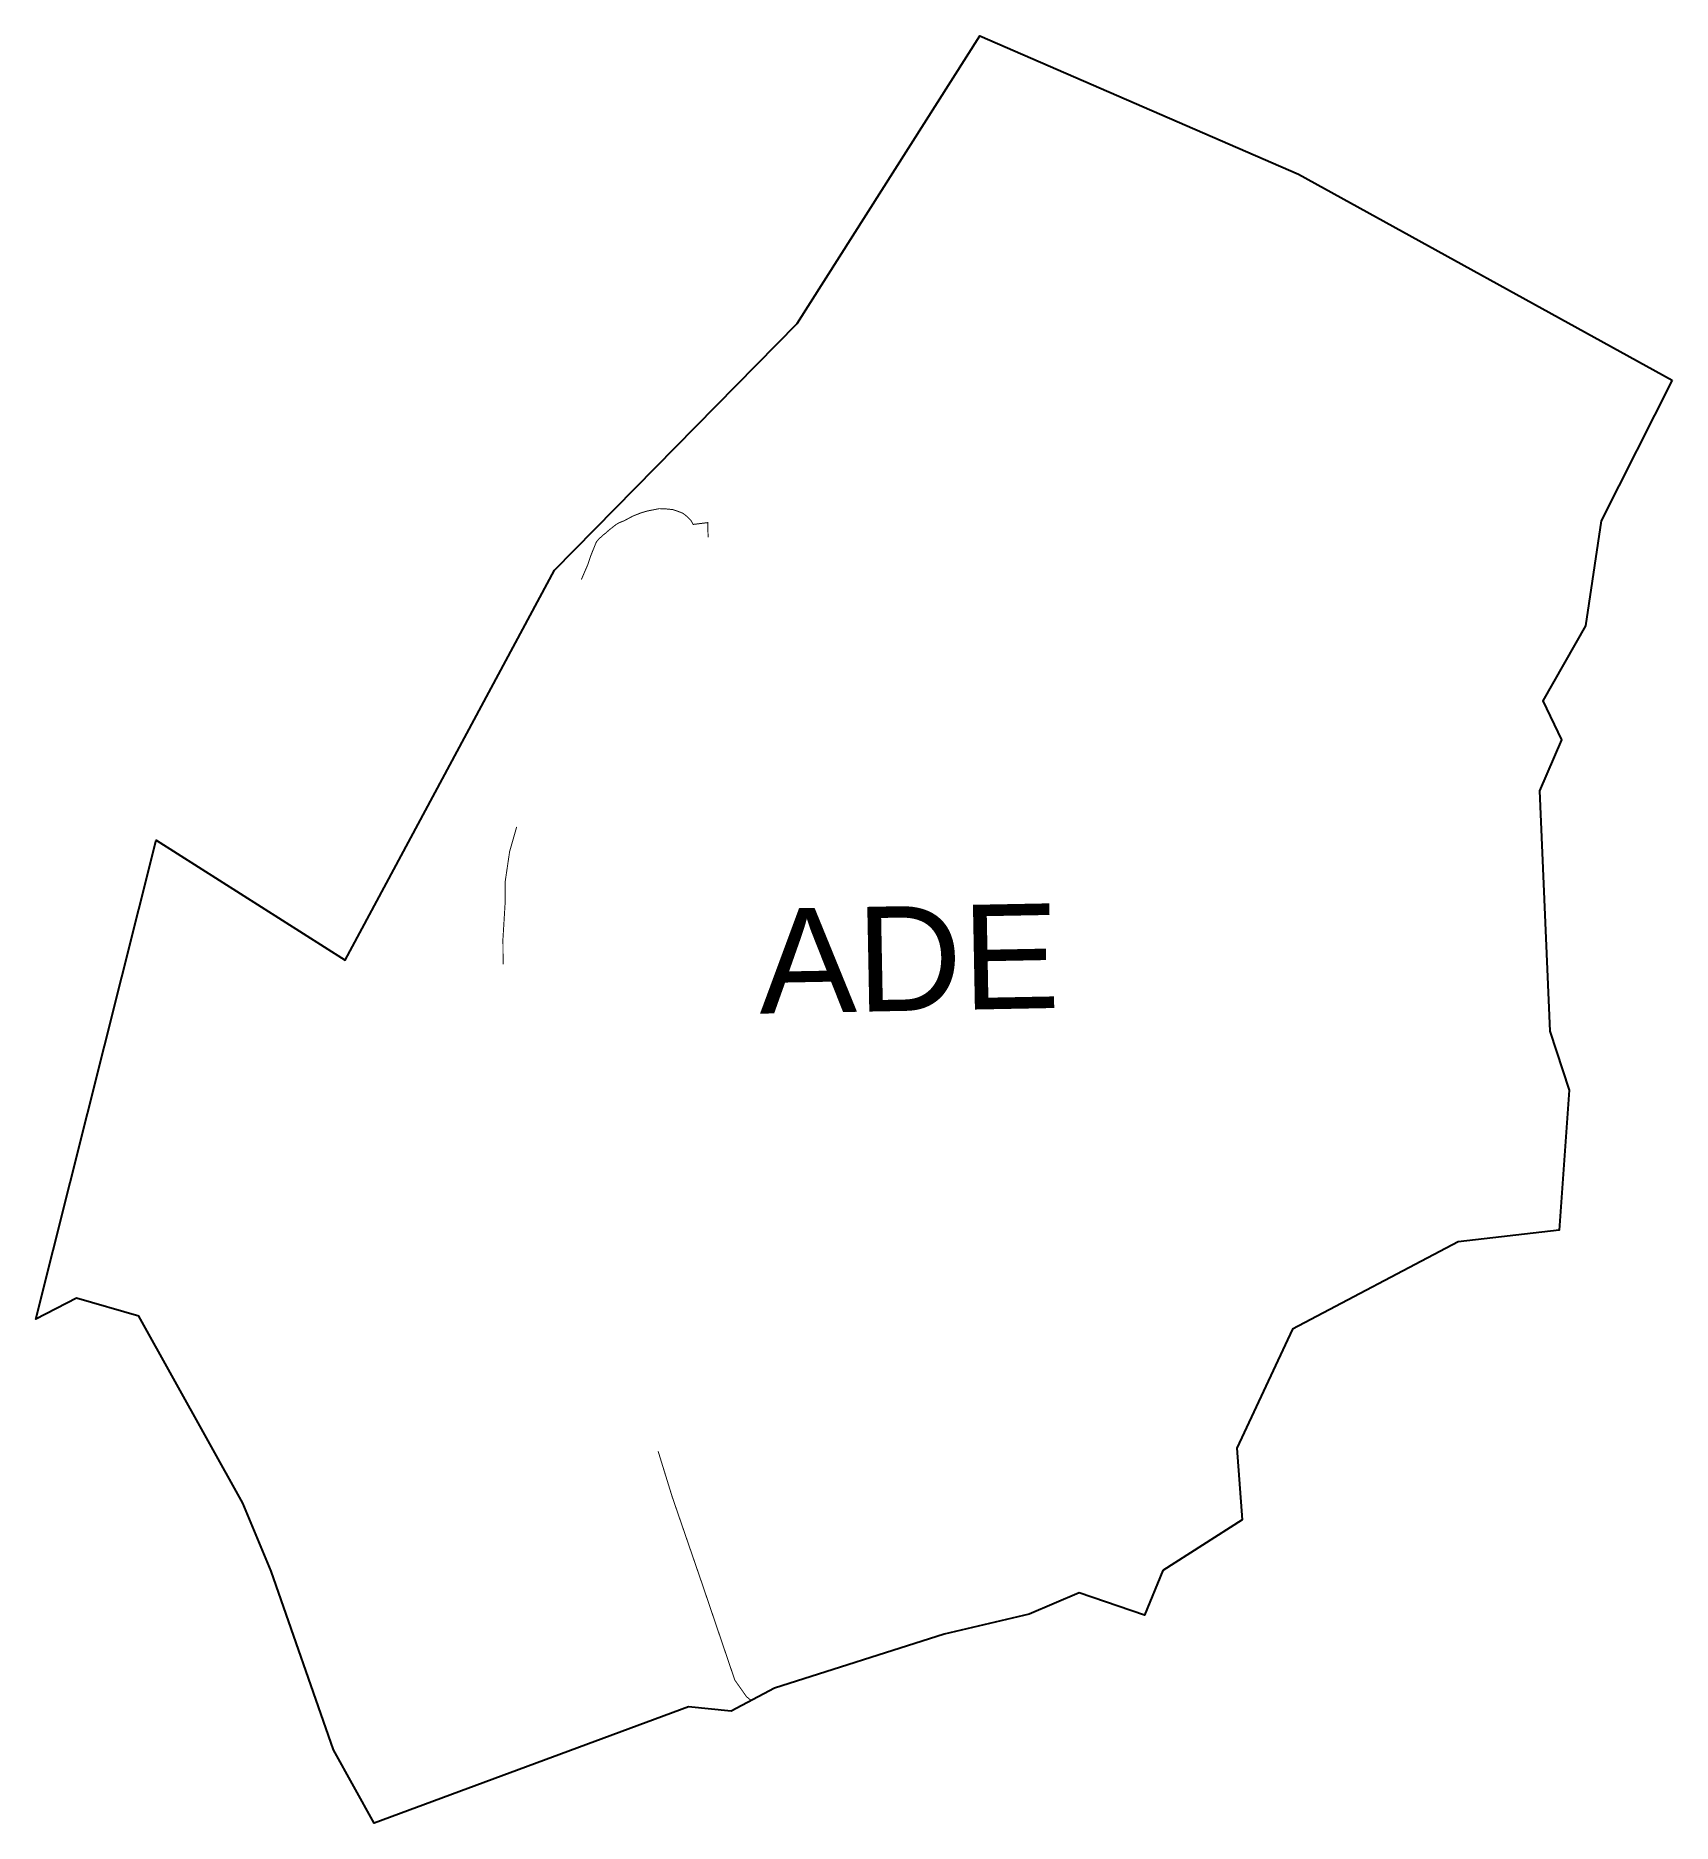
# Model space of a CAD drawing. Header units: metres. Extents: x 295202 to 296901, y 1978172 to 1980028.
import ezdxf

# ---------------------------------------------------------------- set-up
doc = ezdxf.new("R2010")
doc.units = ezdxf.units.M
for name, color, linetype in [('SEAWALL', 170, 'Continuous'), ('village', 3, 'Continuous'), ('VILLAGE NAME', 250, 'Continuous')]:
    doc.layers.add(name, color=color, linetype=linetype)
doc.styles.get("Standard").update_dxf_attribs({"font": 'simplex.shx'})

msp = doc.modelspace()

# ---------------------------------------------------------------- linework, layer by layer
at = {"layer": 'SEAWALL', "color": 30, "const_width": 1, "flags": 128}
for points in [[(295900, 1979507), (295899.6, 1979522.4), (295884.5, 1979520.5), (295882.4, 1979524.3), (295879.3, 1979527.5), (295876.4, 1979530.2), (295873.6, 1979532.2), (295868.5, 1979534.2), (295863.4, 1979535.9), (295855.6, 1979536.7), (295849.3, 1979536.9), (295837.2, 1979534.5), (295830.8, 1979532.7), (295821.9, 1979529.2), (295812.8, 1979524.3), (295807.9, 1979522.4), (295804.7, 1979520.6), (295796.8, 1979514.4), (295794.4, 1979512.1), (295790.9, 1979509.4), (295786.3, 1979505.1), (295783.9, 1979502.2), (295778.4, 1979488.6), (295775, 1979478.6), (295768.4, 1979463.3)], [(295701.2, 1979206.4), (295693.9, 1979180.7), (295689.4, 1979150.2), (295689.2, 1979126.5), (295687, 1979090.3), (295687.1, 1979063.6)], [(295848.1, 1978558.1), (295862.7, 1978510.8), (295893.7, 1978420.7), (295927.7, 1978320.5), (295939.8, 1978303.3), (295944.8, 1978299.1)]]:
    msp.add_lwpolyline(points, dxfattribs=at)
at = {"layer": 'village', "color": 3, "true_color": 0x00ff00}
msp.add_polyline3d([(296901, 1979670.2, 0), (296827.2, 1979524.1, 0), (296810.8, 1979415.2, 0), (296766.8, 1979337.3, 0), (296786, 1979296.8, 0), (296763, 1979244, 0), (296773.8, 1978994.2, 0), (296793.9, 1978933, 0), (296783.6, 1978787.6, 0), (296678.8, 1978775.7, 0), (296506.6, 1978684.8, 0), (296448.9, 1978561.4, 0), (296454.6, 1978486.8, 0), (296372.2, 1978434.2, 0), (296353.1, 1978388, 0), (296285.3, 1978411.2, 0), (296233.2, 1978388.8, 0), (296144.9, 1978368.1, 0), (295969, 1978311.9, 0), (295924, 1978288.2, 0), (295879.6, 1978292.6, 0), (295553.2, 1978171.8, 0), (295510.9, 1978248.2, 0), (295446.4, 1978433.6, 0), (295416.8, 1978504.3, 0), (295309, 1978698.3, 0), (295244.1, 1978717.1, 0), (295201.9, 1978695.4, 0), (295327, 1979192.8, 0), (295523.3, 1979067.9, 0), (295740.5, 1979472.9, 0), (295992.4, 1979729.2, 0), (296182.2, 1980028, 0), (296513, 1979884.3, 0)], close=True, dxfattribs=at)

# ---------------------------------------------------------------- texts
at = {"layer": 'VILLAGE NAME', "insert": (295951.5, 1979121.2), "char_height": 108.748, "attachment_point": 1, "rotation": 1.1028}
msp.add_mtext_dynamic_manual_height_columns('{\\fArial|b0|i0|c0|p34;ADE}', width=1571.314, gutter_width=543.7, heights=[0], dxfattribs=at)

doc.saveas('drawing.dxf')
